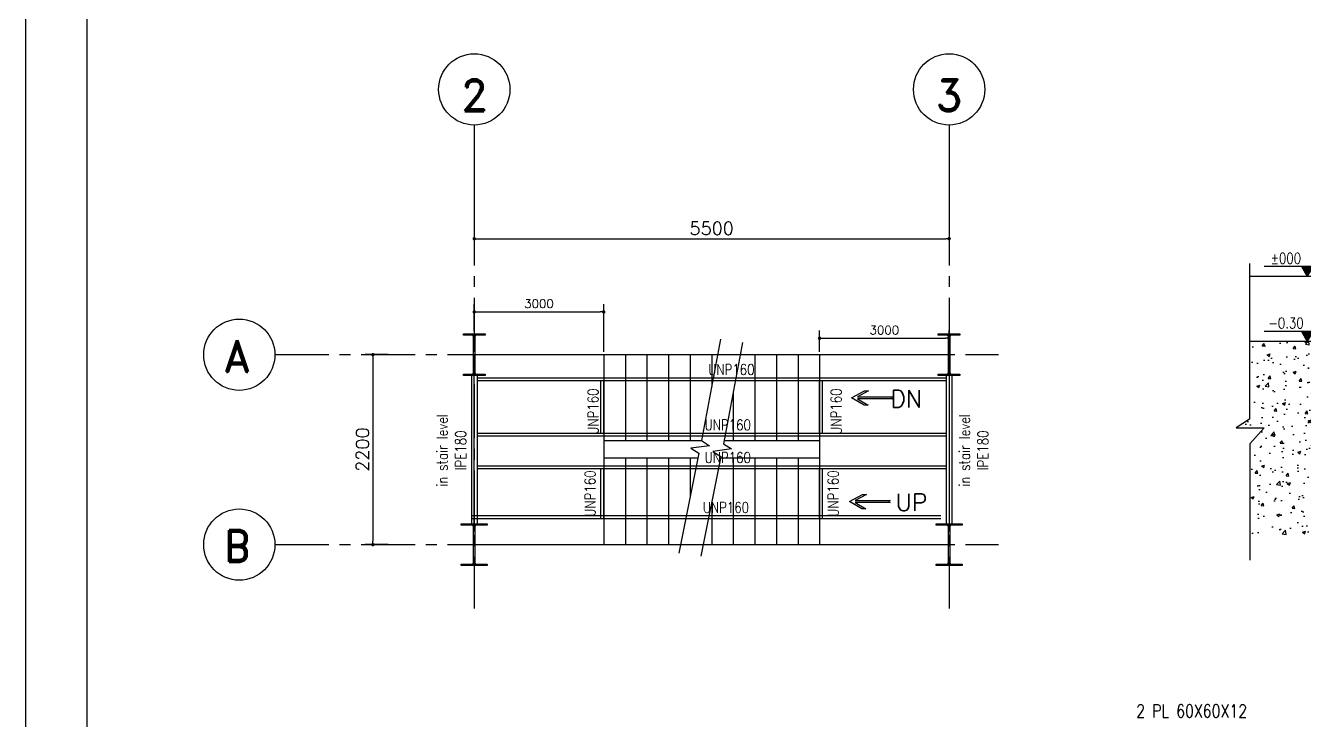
# Model space of a CAD drawing. Header units: inches. Extents: x 1387 to 2676, y -3554 to -2136.
# Drawn here: x 2492.05 to 2521.68, y -3531.46 to -3515.36 of the extents above; entities that cross this region are included whole.
import ezdxf
from ezdxf.enums import TextEntityAlignment as Align

# ---------------------------------------------------------------- set-up
doc = ezdxf.new("R2010")
doc.units = ezdxf.units.IN
doc.header["$MEASUREMENT"] = 0
for name, pattern in [('CENTER', [2, 1.25, -0.25, 0.25, -0.25]), ('DASHDOTX2', [2, 1, -0.5, 0, -0.5]), ('HIDDEN', [0.375, 0.25, -0.125])]:
    doc.linetypes.add(name, pattern=pattern)
for name, color, linetype in [('1', 1, 'Continuous'), ('2Y', 2, 'Continuous'), ('3', 3, 'HIDDEN'), ('3G', 3, 'Continuous'), ('_PR4', 4, 'Continuous'), ('AA-IPE300', 27, 'Continuous'), ('Ax', 1, 'DASHDOTX2'), ('AXE', 1, 'CENTER'), ('DIM', 8, 'Continuous'), ('DIM1', 1, 'Continuous'), ('Hatch', 1, 'Continuous'), ('lateral brace', 5, 'Continuous'), ('Layer4', 118, 'Continuous'), ('NEW-CO-TEXT', 7, 'Continuous'), ('Pich', 2, 'Continuous'), ('STAIR', 145, 'Continuous'), ('STEEL', 33, 'Continuous'), ('TEXT', 3, 'Continuous')]:
    doc.layers.add(name, color=color, linetype=linetype)
doc.styles.add('ROMAND', font='ROMAND.shx')
doc.styles.add('ROMANS', font='ROMANS')
doc.styles.add('ROMANT', font='romant')
doc.dimstyles.new('1-50-2', dxfattribs={"dimtxt": 0.3, "dimasz": 0.08, "dimexe": 0.18, "dimexo": 0.0625, "dimgap": 0.09, "dimtad": 1, "dimdec": 0, "dimlfac": 500, "dimdsep": 46, "dimtxsty": 'ROMANT', "dimblk": 'DOT', "dimcen": 0.09, "dimclrd": 1, "dimclre": 1, "dimclrt": 3, "dimadec": 0, "dimazin": 0, "dimtfac": 1, "dimtdec": 0, "dimtix": 1, "dimtofl": 0, "dimtmove": 2, "dimatfit": 3, "dimldrblk": 'DOT', "dimfxl": 1, "dimtolj": 1, "dimarcsym": 0})
doc.dimstyles.new('Copy of 1-100', dxfattribs={"dimtxt": 0.2, "dimasz": 0.08, "dimexe": 0.18, "dimexo": 0.0625, "dimgap": 0.09, "dimtad": 1, "dimdec": 0, "dimlfac": 1000, "dimdsep": 46, "dimtxsty": 'ROMANT', "dimblk": 'DOT', "dimcen": 0.09, "dimclrd": 1, "dimclre": 1, "dimclrt": 3, "dimadec": 0, "dimazin": 0, "dimtfac": 1, "dimtdec": 0, "dimtix": 1, "dimtofl": 0, "dimtmove": 2, "dimatfit": 3, "dimldrblk": 'DOT', "dimfxl": 1, "dimtolj": 1, "dimarcsym": 0})

# ---------------------------------------------------------------- blocks, each defined once
blk = doc.blocks.new('*U2920', base_point=(250548.15, 401049.16))
at = {"color": 0}
blk.add_solid([(250548.15, 401049.16), (250544.15, 401049.16), (250546.15, 401045.7)], dxfattribs=at)
blk = doc.blocks.new('LEV')
at = {"layer": 'DIM1', "color": 2}
blk.add_line((6.44, 0), (-6.44, 0), dxfattribs=at)
blk.add_lwpolyline([(14.96, 3.47), (-2, 3.47), (0, 0), (2, 3.47)], dxfattribs=at)
blk.add_blockref('*U2920', (2, 3.47), dxfattribs=at)
blk = doc.blocks.new('DOT')
at = {"layer": 'DIM', "color": 0, "linetype": 'ByBlock'}
blk.add_line((-0.5, 0), (-1, 0), dxfattribs=at)
at = {"layer": 'DIM', "color": 0, "linetype": 'ByBlock', "const_width": 0.5}
blk.add_lwpolyline([(-0.25, 0, 1), (0.25, 0, 1)], format="xyb", close=True, dxfattribs=at)
blk = doc.blocks.new('*D3107')
at = {"layer": 'Defpoints', "color": 0, "transparency": 16777216}
for p in [(2500.512, -3522.984), (2500.095, -3527.384), (2500.511, -3527.384)]:
    blk.add_point(p, dxfattribs=at)
at = {"layer": 'Pich', "color": 1, "lineweight": -2, "transparency": 16777216}
for p, q in [((2500.449, -3522.984), (2499.915, -3522.984)), ((2500.095, -3523.064), (2500.095, -3527.304)), ((2500.449, -3527.384), (2499.915, -3527.384))]:
    blk.add_line(p, q, dxfattribs=at)
at = {"layer": 'Pich', "color": 1, "lineweight": -2, "transparency": 16777216, "xscale": 0.08, "yscale": 0.08, "zscale": 0.08}
for p, rotation in [((2500.095, -3522.984), 89.999316665766), ((2500.095, -3527.384), 269.9993166657659)]:
    blk.add_blockref('DOT', p, dxfattribs=dict(at, rotation=rotation))
at = {"layer": 'Pich', "color": 3, "transparency": 16777216, "insert": (2499.855, -3525.184), "char_height": 0.3, "attachment_point": 5, "rotation": 89.9993, "style": 'ROMANT'}
blk.add_mtext('\\A1;2200', dxfattribs=at)
blk = doc.blocks.new('_Dot')
at = {"layer": 'DIM', "color": 0, "lineweight": -2}
blk.add_line((-0.5, 0), (-1, 0), dxfattribs=at)
at = {"layer": 'DIM', "color": 0, "const_width": 0.5}
blk.add_lwpolyline([(-0.25, 0, 1), (0.25, 0, 1)], format="xyb", close=True, dxfattribs=at)
blk = doc.blocks.new('*D3108')
at = {"layer": 'Defpoints', "color": 0, "transparency": 16777216}
for p in [(2502.444, -3517.667), (2513.445, -3517.667), (2513.445, -3520.3)]:
    blk.add_point(p, dxfattribs=at)
at = {"layer": 'Pich', "color": 1, "lineweight": -2, "transparency": 16777216}
for p, q in [((2502.444, -3517.73), (2502.444, -3520.48)), ((2513.445, -3517.73), (2513.445, -3520.48)), ((2502.524, -3520.3), (2513.365, -3520.3))]:
    blk.add_line(p, q, dxfattribs=at)
at = {"layer": 'Pich', "color": 1, "lineweight": -2, "transparency": 16777216, "xscale": 0.08, "yscale": 0.08, "zscale": 0.08, "rotation": 180}
blk.add_blockref('DOT', (2502.444, -3520.3), dxfattribs=at)
at = {"layer": 'Pich', "color": 1, "lineweight": -2, "transparency": 16777216, "xscale": 0.08, "yscale": 0.08, "zscale": 0.08}
blk.add_blockref('DOT', (2513.445, -3520.3), dxfattribs=at)
at = {"layer": 'Pich', "color": 3, "transparency": 16777216, "insert": (2507.944, -3520.06), "char_height": 0.3, "attachment_point": 5, "style": 'ROMANT'}
blk.add_mtext('\\A1;5500', dxfattribs=at)
blk = doc.blocks.new('*D3109')
at = {"color": 1, "lineweight": -2, "transparency": 16777216}
for p, q in [((2502.444, -3522.442), (2502.444, -3521.814)), ((2502.524, -3521.994), (2505.364, -3521.994)), ((2505.444, -3522.922), (2505.444, -3521.814))]:
    blk.add_line(p, q, dxfattribs=at)
at = {"layer": 'Defpoints', "color": 0, "transparency": 16777216}
for p in [(2505.444, -3521.994), (2502.444, -3522.504), (2505.444, -3522.984)]:
    blk.add_point(p, dxfattribs=at)
at = {"color": 1, "lineweight": -2, "transparency": 16777216, "xscale": 0.08, "yscale": 0.08, "zscale": 0.08, "rotation": 180}
blk.add_blockref('DOT', (2502.444, -3521.994), dxfattribs=at)
at = {"color": 1, "lineweight": -2, "transparency": 16777216, "xscale": 0.08, "yscale": 0.08, "zscale": 0.08}
blk.add_blockref('DOT', (2505.444, -3521.994), dxfattribs=at)
at = {"color": 3, "transparency": 16777216, "insert": (2503.944, -3521.804), "char_height": 0.2, "attachment_point": 5, "style": 'ROMANT'}
blk.add_mtext('\\A1;3000', dxfattribs=at)
blk = doc.blocks.new('*D3110')
at = {"color": 1, "lineweight": -2, "transparency": 16777216}
for p, q in [((2510.444, -3522.922), (2510.444, -3522.425)), ((2510.524, -3522.605), (2513.364, -3522.605)), ((2513.444, -3523.204), (2513.444, -3522.425))]:
    blk.add_line(p, q, dxfattribs=at)
at = {"layer": 'Defpoints', "color": 0, "transparency": 16777216}
for p in [(2513.444, -3522.605), (2510.444, -3522.984), (2513.444, -3523.267)]:
    blk.add_point(p, dxfattribs=at)
at = {"color": 1, "lineweight": -2, "transparency": 16777216, "xscale": 0.08, "yscale": 0.08, "zscale": 0.08, "rotation": 180}
blk.add_blockref('DOT', (2510.444, -3522.605), dxfattribs=at)
at = {"color": 1, "lineweight": -2, "transparency": 16777216, "xscale": 0.08, "yscale": 0.08, "zscale": 0.08}
blk.add_blockref('DOT', (2513.444, -3522.605), dxfattribs=at)
at = {"color": 3, "transparency": 16777216, "insert": (2511.944, -3522.415), "char_height": 0.2, "attachment_point": 5, "style": 'ROMANT'}
blk.add_mtext('\\A1;3000', dxfattribs=at)

msp = doc.modelspace()

# ---------------------------------------------------------------- hatches: boundary and pattern name
for points in [[(2502.42944287, -3522.53437272), (2502.40649041, -3522.53437272, 0.4144144444), (2502.42944287, -3522.55734092)], [(2502.45944287, -3522.53437272), (2502.48239532, -3522.53437272, -0.4144144444), (2502.45944287, -3522.55734092)], [(2513.42949378, -3522.53440114), (2513.40654132, -3522.53440114, 0.4144144444), (2513.42949378, -3522.55736935)], [(2513.45949378, -3522.53440114), (2513.48244624, -3522.53440114, -0.4144144444), (2513.45949378, -3522.55736935)], [(2502.42944287, -3523.43445172), (2502.40649041, -3523.43445172, -0.4144144444), (2502.42944287, -3523.41148352)], [(2502.45944287, -3523.43445172), (2502.48239532, -3523.43445172, 0.4144144444), (2502.45944287, -3523.41148352)], [(2513.42949378, -3523.43448015), (2513.40654132, -3523.43448015, -0.4144144444), (2513.42949378, -3523.41151194)], [(2513.45949378, -3523.43448015), (2513.48244624, -3523.43448015, 0.4144144444), (2513.45949378, -3523.41151194)], [(2502.4294315, -3526.93415422), (2502.40647904, -3526.93415422, 0.4144144444), (2502.4294315, -3526.95712243)], [(2502.4594315, -3526.93415422), (2502.48238395, -3526.93415422, -0.4144144444), (2502.4594315, -3526.95712243)], [(2513.42948396, -3526.93418194), (2513.4065315, -3526.93418194, 0.4144144444), (2513.42948396, -3526.95715014)], [(2513.45948396, -3526.93418194), (2513.48243642, -3526.93418194, -0.4144144444), (2513.45948396, -3526.95715014)], [(2502.4294315, -3527.83423323), (2502.40647904, -3527.83423323, -0.4144144444), (2502.4294315, -3527.81126502)], [(2502.4594315, -3527.83423323), (2502.48238395, -3527.83423323, 0.4144144444), (2502.4594315, -3527.81126502)], [(2513.42948396, -3527.83426094), (2513.4065315, -3527.83426094, -0.4144144444), (2513.42948396, -3527.81129274)], [(2513.45948396, -3527.83426094), (2513.48243642, -3527.83426094, 0.4144144444), (2513.45948396, -3527.81129274)]]:
    msp.add_hatch(color=1).paths.add_polyline_path(points)
at = {"layer": 'Hatch'}
h = msp.add_hatch(dxfattribs=at)
h.set_pattern_fill('AR-CONC', color=256, scale=0.1, style=0)
h.set_pattern_definition([(50, (2520.0947, -3527.16946), (0.71726, -0.062752), [0.075, -0.825]), (355, (2520.0947, -3527.16946), (-0.13875, 0.75219), [0.06, -0.66]), (100.4514, (2520.1545, -3527.1747), (0.57851, 0.68944), [0.06374, -0.701142]), (46.184, (2520.0947, -3526.9695), (1.06724, -0.16552), [0.1125, -1.2375]), (96.636, (2520.1836, -3526.9833), (0.93466, 0.97412), [0.09561, -1.05171]), (351.184, (2520.0947, -3526.9695), (0.93466, 0.97412), [0.09, -0.99]), (21, (2520.1947, -3527.01946), (0.596907, -0.40262), [0.075, -0.825]), (326, (2520.1947, -3527.01946), (0.243315, 0.72515), [0.06, -0.66]), (71.4514, (2520.24444, -3527.053), (0.840223, 0.32253), [0.06374, -0.701142]), (37.5, (2520.0947, -3527.16946), (0.01216, 0.332894), [0, -0.652, 0, -0.67, 0, -0.6625]), (7.5, (2520.0947, -3527.16946), (0.26307, 0.394412), [0, -0.382, 0, -0.637, 0, -0.2525]), (327.5, (2519.8717, -3527.16946), (0.5338224, -0.022555), [0, -0.25, 0, -0.78, 0, -1.035]), (317.5, (2519.7717, -3527.16946), (0.583186, 0.100105), [0, -0.325, 0, -0.518, 0, -0.735])])
h.paths.add_polyline_path([(2525.57798657, -3527.16946126), (2527.32246975, -3527.16946126), (2531.3503279, -3527.16946126), (2531.3503279, -3525.04731046), (2531.68406125, -3524.68055168), (2531.03328282, -3524.68055168), (2531.34496979, -3524.48050159), (2531.34496979, -3522.66946126), (2526.31041124, -3522.66946126), (2525.57798657, -3522.66946126)])
h.paths.add_polyline_path([(2525.70783778, -3522.66946126), (2520.40638787, -3522.66946126), (2520.40638787, -3524.48050159), (2520.0947009, -3524.68055168), (2520.74547932, -3524.68055168), (2520.41174597, -3525.04731046), (2520.41174597, -3527.16946126), (2525.70783778, -3527.16946126)])
h.paths.add_polyline_path([(2530.41587234, -3525.38017555), (2530.41587234, -3524.45874698), (2529.96587234, -3524.45874698), (2529.96587234, -3525.38017555)], flags=16)
h.paths.add_polyline_path([(2527.79650487, -3523.70732822), (2530.01674296, -3523.70732822), (2530.01674296, -3523.33232822), (2527.79650487, -3523.33232822)], flags=16)
h.paths.add_polyline_path([(2527.89939167, -3523.1193795), (2528.957725, -3523.1193795), (2528.957725, -3522.7443795), (2527.89939167, -3522.7443795)], flags=16)

# ---------------------------------------------------------------- linework, layer by layer
for points in [[(2512.13072942, -3523.96135737), (2512.08788151, -3523.98433145), (2512.13072942, -3524.00733145), (2511.3182951, -3524.00733145), (2511.57047457, -3524.15823887), (2511.47747992, -3524.15823887), (2511.18686545, -3523.98433145), (2511.48686545, -3523.82347825), (2511.5798601, -3523.82347825), (2511.32275635, -3523.96133145), (2512.13072942, -3523.96133145)], [(2512.07818266, -3526.36135737), (2512.03533475, -3526.38433145), (2512.07818266, -3526.40733145), (2511.26574834, -3526.40733145), (2511.5179278, -3526.55823887), (2511.42493315, -3526.55823887), (2511.13431868, -3526.38433145), (2511.43431868, -3526.22347825), (2511.52731333, -3526.22347825), (2511.27020959, -3526.36133145), (2512.07818266, -3526.36133145)]]:
    msp.add_lwpolyline(points)
at = {"layer": '1'}
msp.add_lwpolyline([(2493.46604547, -3546.86756846), (2574.73439564, -3546.86756846), (2574.73439564, -3490.23457183), (2493.46604547, -3490.23457183)], close=True, dxfattribs=at)
at = {"layer": '3G'}
for points in [[(2502.19444287, -3523.46437272), (2502.19444287, -3523.43437272), (2502.42944287, -3523.43437272), (2502.42944287, -3522.53437272), (2502.19444287, -3522.53437272), (2502.19444287, -3522.50437272), (2502.69444287, -3522.50437272), (2502.69444287, -3522.53437272), (2502.45944287, -3522.53437272), (2502.45944287, -3523.43437272), (2502.69444287, -3523.43437272), (2502.69444287, -3523.46437272)], [(2513.19449378, -3523.46440114), (2513.19449378, -3523.43440114), (2513.42949378, -3523.43440114), (2513.42949378, -3522.53440114), (2513.19449378, -3522.53440114), (2513.19449378, -3522.50440114), (2513.69449378, -3522.50440114), (2513.69449378, -3522.53440114), (2513.45949378, -3522.53440114), (2513.45949378, -3523.43440114), (2513.69449378, -3523.43440114), (2513.69449378, -3523.46440114)], [(2502.1444315, -3527.86415422), (2502.1444315, -3527.83415422), (2502.4294315, -3527.83415422), (2502.4294315, -3526.93415422), (2502.1444315, -3526.93415422), (2502.1444315, -3526.90415422), (2502.7444315, -3526.90415422), (2502.7444315, -3526.93415422), (2502.4594315, -3526.93415422), (2502.4594315, -3527.83415422), (2502.7444315, -3527.83415422), (2502.7444315, -3527.86415422)], [(2513.14448396, -3527.86418194), (2513.14448396, -3527.83418194), (2513.42948396, -3527.83418194), (2513.42948396, -3526.93418194), (2513.14448396, -3526.93418194), (2513.14448396, -3526.90418194), (2513.74448396, -3526.90418194), (2513.74448396, -3526.93418194), (2513.45948396, -3526.93418194), (2513.45948396, -3527.83418194), (2513.74448396, -3527.83418194), (2513.74448396, -3527.86418194)]]:
    msp.add_lwpolyline(points, close=True, dxfattribs=at)
for centre, start, end in [((2502.42944287, -3522.53438846), 180.157926883, 270.157926883), ((2502.45944287, -3522.53438846), 269.842073117, 359.842073117), ((2502.45944287, -3522.53438846), 269.842073117, 359.842073117), ((2513.42949378, -3522.53441689), 180.157926883, 270.157926883), ((2513.45949378, -3522.53441689), 269.842073117, 359.842073117), ((2513.45949378, -3522.53441689), 269.842073117, 359.842073117), ((2502.42944287, -3523.43443598), 89.842073117, 179.842073117), ((2502.42944287, -3523.43443598), 89.842073117, 179.842073117), ((2502.45944287, -3523.43443598), 0.157926883, 90.157926883), ((2502.45944287, -3523.43443598), 0.157926883, 90.157926883), ((2502.45944287, -3523.43443598), 0.157926883, 90.157926883), ((2513.42949378, -3523.43446441), 89.842073117, 179.842073117), ((2513.42949378, -3523.43446441), 89.842073117, 179.842073117), ((2513.45949378, -3523.43446441), 0.157926883, 90.157926883), ((2513.45949378, -3523.43446441), 0.157926883, 90.157926883), ((2513.45949378, -3523.43446441), 0.157926883, 90.157926883), ((2502.4294315, -3526.93416996), 180.157926883, 270.157926883), ((2502.4594315, -3526.93416996), 269.842073117, 359.842073117), ((2502.4594315, -3526.93416996), 269.842073117, 359.842073117), ((2513.42948396, -3526.93419768), 180.157926883, 270.157926883), ((2513.45948396, -3526.93419768), 269.842073117, 359.842073117), ((2513.45948396, -3526.93419768), 269.842073117, 359.842073117), ((2502.4294315, -3527.83421749), 89.842073117, 179.842073117), ((2502.4294315, -3527.83421749), 89.842073117, 179.842073117), ((2502.4594315, -3527.83421749), 0.157926883, 90.157926883), ((2502.4594315, -3527.83421749), 0.157926883, 90.157926883), ((2502.4594315, -3527.83421749), 0.157926883, 90.157926883), ((2513.42948396, -3527.8342452), 89.842073117, 179.842073117), ((2513.42948396, -3527.8342452), 89.842073117, 179.842073117), ((2513.45948396, -3527.8342452), 0.157926883, 90.157926883), ((2513.45948396, -3527.8342452), 0.157926883, 90.157926883), ((2513.45948396, -3527.8342452), 0.157926883, 90.157926883)]:
    msp.add_arc(centre, 0.02295246, start, end, dxfattribs=at)
at = {"layer": '_PR4', "color": 1, "linetype": 'Continuous', "ltscale": 0.5}
msp.add_line((2520.40638787, -3521.16946126), (2531.34496979, -3521.16946126), dxfattribs=at)
at = {"layer": '_PR4', "color": 3, "linetype": 'Continuous', "ltscale": 0.5}
msp.add_line((2520.41677665, -3522.66946126), (2525.93710172, -3522.66946126), dxfattribs=at)
at = {"layer": 'AA-IPE300', "color": 3}
for p, q in [((2502.44440743, -3527.08433145), (2502.44440743, -3522.98433145)), ((2502.45150743, -3522.98433145), (2513.43730743, -3522.98433145)), ((2513.44440743, -3522.98433145), (2513.44440743, -3527.08433145)), ((2502.45150743, -3527.38433145), (2513.44440743, -3527.38433145))]:
    msp.add_line(p, q, dxfattribs=at)
at = {"layer": 'Ax', "linetype": 'Continuous', "ltscale": 0.5}
for centre in [(2502.4444635, -3516.84228092), (2513.44451597, -3516.84229513), (2497.00087391, -3522.98621173), (2497.00087391, -3527.38409201)]:
    msp.add_circle(centre, 0.825, dxfattribs=at)
at = {"layer": 'AXE'}
for p, q in [((2502.44446137, -3517.66728092), (2502.44438892, -3528.86648381)), ((2513.44451384, -3517.66728092), (2513.44444139, -3528.86648381)), ((2497.82590291, -3522.98433145), (2514.58760861, -3522.98433145)), ((2497.82590291, -3527.38409201), (2514.58760861, -3527.3842093))]:
    msp.add_line(p, q, dxfattribs=at)
at = {"layer": 'DIM'}
for p, q in [((2520.40638787, -3520.87576086), (2520.40638787, -3524.48050159)), ((2520.40638787, -3524.48050159), (2520.0947009, -3524.68055168)), ((2520.0947009, -3524.68055168), (2520.74547932, -3524.68055168)), ((2520.74547932, -3524.68055168), (2520.41174597, -3525.04731046)), ((2520.41174597, -3525.04731046), (2520.41174597, -3527.74251847))]:
    msp.add_line(p, q, dxfattribs=at)
msp.add_lwpolyline([(2492.05022055, -3548.28339338), (2576.15022055, -3548.28339338), (2576.15022055, -3488.81874691), (2492.05022055, -3488.81874691)], close=True, dxfattribs=at)
at = {"layer": 'lateral brace'}
msp.add_lwpolyline([(2492.05022055, -3548.28339338), (2576.15022055, -3548.28339338), (2576.15022055, -3488.81874691), (2492.05022055, -3488.81874691)], close=True, dxfattribs=at)
at = {"layer": 'Layer4'}
msp.add_lwpolyline([(2576.15022055, -3488.81874691), (2492.05022055, -3488.81874691), (2492.05022055, -3548.28339338), (2576.15022055, -3548.28339338)], close=True, dxfattribs=at)
at = {"layer": 'Pich'}
for p, q in [((2502.37841751, -3523.46437272), (2502.37839844, -3526.90415422)), ((2502.51041751, -3523.46437272), (2502.51039844, -3526.90415422)), ((2502.51041635, -3523.58433145), (2513.37844537, -3523.58433145)), ((2502.51041671, -3523.51933145), (2513.37844573, -3523.51933145)), ((2505.37915858, -3524.8012607), (2505.37915858, -3523.58433145)), ((2505.44415858, -3524.8012607), (2505.44415858, -3523.58433145)), ((2510.44435766, -3524.8012607), (2510.44435766, -3523.58433145)), ((2510.50935766, -3524.8012607), (2510.50935766, -3523.58433145)), ((2513.37844604, -3523.46443382), (2513.37842697, -3526.90421532)), ((2513.51044604, -3523.46443382), (2513.51042697, -3526.90421532)), ((2502.51040974, -3524.8662607), (2513.37843827, -3524.8662607)), ((2502.5104101, -3524.8012607), (2513.37843863, -3524.8012607)), ((2502.51040554, -3525.62280667), (2513.37843407, -3525.62280667)), ((2502.5104059, -3525.55780667), (2513.37843443, -3525.55780667)), ((2505.37915858, -3526.77864413), (2505.37915858, -3525.62280667)), ((2505.44415858, -3526.77864413), (2505.44415858, -3525.62280667)), ((2510.44435766, -3526.77864413), (2510.44435766, -3525.62280667)), ((2510.50935766, -3526.77864413), (2510.50935766, -3525.62280667)), ((2502.38420338, -3526.77864413), (2513.25223241, -3526.77864413)), ((2502.38420374, -3526.71364413), (2513.25223277, -3526.71364413))]:
    msp.add_line(p, q, dxfattribs=at)
at = {"layer": 'STAIR', "color": 3}
for p, q in [((2505.44415858, -3522.98433145), (2505.44415858, -3527.38433145)), ((2505.94415858, -3522.98433145), (2505.94415858, -3524.98433145)), ((2506.44415858, -3522.98433145), (2506.44415858, -3524.98433145)), ((2506.94420835, -3522.98433145), (2506.94420835, -3524.98433145)), ((2507.44420835, -3522.98433145), (2507.44420835, -3524.98433145)), ((2507.94425812, -3522.98433145), (2507.94425812, -3523.72526012)), ((2508.94430789, -3522.98433145), (2508.94430789, -3524.98433145)), ((2509.44430789, -3522.98433145), (2509.44430789, -3524.98433145)), ((2509.94435766, -3522.98433145), (2509.94435766, -3524.98433145)), ((2510.44435766, -3522.98433145), (2510.44435766, -3527.38433145)), ((2508.44425812, -3523.84897969), (2508.44425812, -3524.98433145)), ((2507.72163536, -3524.98433145), (2505.44415858, -3524.98433145)), ((2510.44435766, -3524.98433145), (2508.23070398, -3524.98433145)), ((2507.62274164, -3525.38433145), (2505.44415858, -3525.38433145)), ((2505.94415858, -3525.38433145), (2505.94415858, -3527.38433145)), ((2506.44415858, -3525.38433145), (2506.44415858, -3527.38433145)), ((2506.94420835, -3525.38433145), (2506.94420835, -3527.38433145)), ((2507.44420835, -3525.38433145), (2507.44420835, -3526.28283287)), ((2510.44435766, -3525.38433145), (2508.14679844, -3525.38433145)), ((2508.44425812, -3525.38433145), (2508.44425812, -3527.38433145)), ((2508.94430789, -3525.38433145), (2508.94430789, -3527.38433145)), ((2509.44430789, -3525.38433145), (2509.44430789, -3527.38433145)), ((2509.94435766, -3525.38433145), (2509.94435766, -3527.38433145)), ((2507.94425812, -3526.40365264), (2507.94425812, -3527.38433145))]:
    msp.add_line(p, q, dxfattribs=at)
at = {"layer": 'STEEL'}
for points in [[(2508.15036912, -3522.62947951), (2507.70893697, -3524.97633527), (2507.89449751, -3525.09318278), (2507.45998601, -3525.15271405), (2507.64554655, -3525.26956156), (2507.18624112, -3527.58110009)], [(2508.65970509, -3522.70356474), (2508.21827295, -3525.05042051), (2508.40383349, -3525.16726802), (2507.96932198, -3525.22679929), (2508.15488253, -3525.34364679), (2507.6955771, -3527.65518532)]]:
    msp.add_lwpolyline(points, dxfattribs=at)

# ---------------------------------------------------------------- block references
at = {"layer": 'DIM1', "color": 1, "xscale": -0.0666666666664241, "yscale": 0.066666666666697, "zscale": 0.0666666666666667}
for p in [(2521.74105605, -3521.16946126), (2521.74105605, -3522.66946126)]:
    msp.add_blockref('LEV', p, dxfattribs=at)

# ---------------------------------------------------------------- texts
at = {"layer": '2Y', "style": 'ROMANS', "width": 0.8}
msp.add_text('2 PL 60X60X12 ', height=0.3, dxfattribs=at).set_placement((2517.77739839, -3531.38817949))
at = {"layer": '3', "color": 3, "style": 'ROMAND'}
for s, p in [('2', (2502.44677955, -3516.98079838, 0.00000001)), ('3', (2513.44683201, -3516.98079838, 0.00000001)), ('A', (2496.95170207, -3523.01657821, 0.00000001)), ('B', (2496.95170207, -3527.41445849, 0.00000001))]:
    msp.add_text(s, height=0.7299072, dxfattribs=at).set_placement(p, align=Align.MIDDLE_CENTER)
at = {"layer": 'NEW-CO-TEXT', "color": 3, "style": 'ROMANS'}
for s, p in [('DN', (2512.45249278, -3524.00573126)), ('UP', (2512.57448769, -3526.40573126))]:
    msp.add_text(s, height=0.4, dxfattribs=at).set_placement(p, align=Align.MIDDLE)
at = {"layer": 'TEXT', "color": 3, "style": 'ROMANS', "width": 0.8}
for s, p in [('%%P000', (2521.24758219, -3520.75345438)), ('-0.30', (2521.24758219, -3522.25345438))]:
    msp.add_text(s, height=0.25, dxfattribs=at).set_placement(p, align=Align.MIDDLE_CENTER)
for p in [(2508.40089887, -3523.32960996), (2508.31675985, -3524.61153921), (2508.31675985, -3525.36808518), (2508.2746859, -3526.52392264)]:
    msp.add_text('UNP160', height=0.25, dxfattribs=at).set_placement(p, align=Align.MIDDLE)
for s, p in [('UNP160', (2505.19695856, -3524.30346563)), ('UNP160', (2510.82715764, -3524.30346563)), ('in stair level', (2501.69695342, -3525.2036542)), ('in stair level', (2513.7944629, -3525.2036542)), ('IPE180', (2502.13014281, -3525.2036542)), ('IPE180', (2514.2276523, -3525.2036542)), ('UNP160', (2505.12763156, -3526.20140679)), ('UNP160', (2510.75783064, -3526.20140679))]:
    msp.add_text(s, height=0.25, rotation=90, dxfattribs=at).set_placement(p, align=Align.MIDDLE)

# ---------------------------------------------------------------- dimensions: what is measured, and where the dimension line sits
for base, p1, p2, picture, middle in [((2505.44415858, -3521.9943923), (2502.44444287, -3522.50437272), (2505.44415858, -3522.98433145), '*D3109', (2503.94430072, -3521.8043923)), ((2513.44447761, -3522.60452929), (2510.44435766, -3522.98433145), (2513.44447761, -3523.26688236), '*D3110', (2511.94441764, -3522.41452929))]:
    dim = msp.add_linear_dim(base=base, p1=p1, p2=p2, dimstyle='Copy of 1-100')
    dim.commit()
    dim.dimension.update_dxf_attribs({"geometry": picture, "text_midpoint": middle})
at = {"layer": 'Pich'}
dim = msp.add_linear_dim(base=(2513.44451384, -3520.29994288), p1=(2502.44446137, -3517.66728092), p2=(2513.44451384, -3517.66735208), dimstyle='1-50-2', dxfattribs=at)
dim.commit()
dim.dimension.update_dxf_attribs({"geometry": '*D3108', "text_midpoint": (2507.9444876, -3520.05994288)})
dim = msp.add_aligned_dim(p1=(2500.51153596, -3522.98433145), p2=(2500.51148349, -3527.38409717), distance=-0.41651742, dimstyle='1-50-2', dxfattribs=at)
dim.commit()
dim.dimension.update_dxf_attribs({"geometry": '*D3107', "text_midpoint": (2499.8549923, -3525.18420648)})

doc.saveas('drawing.dxf')
